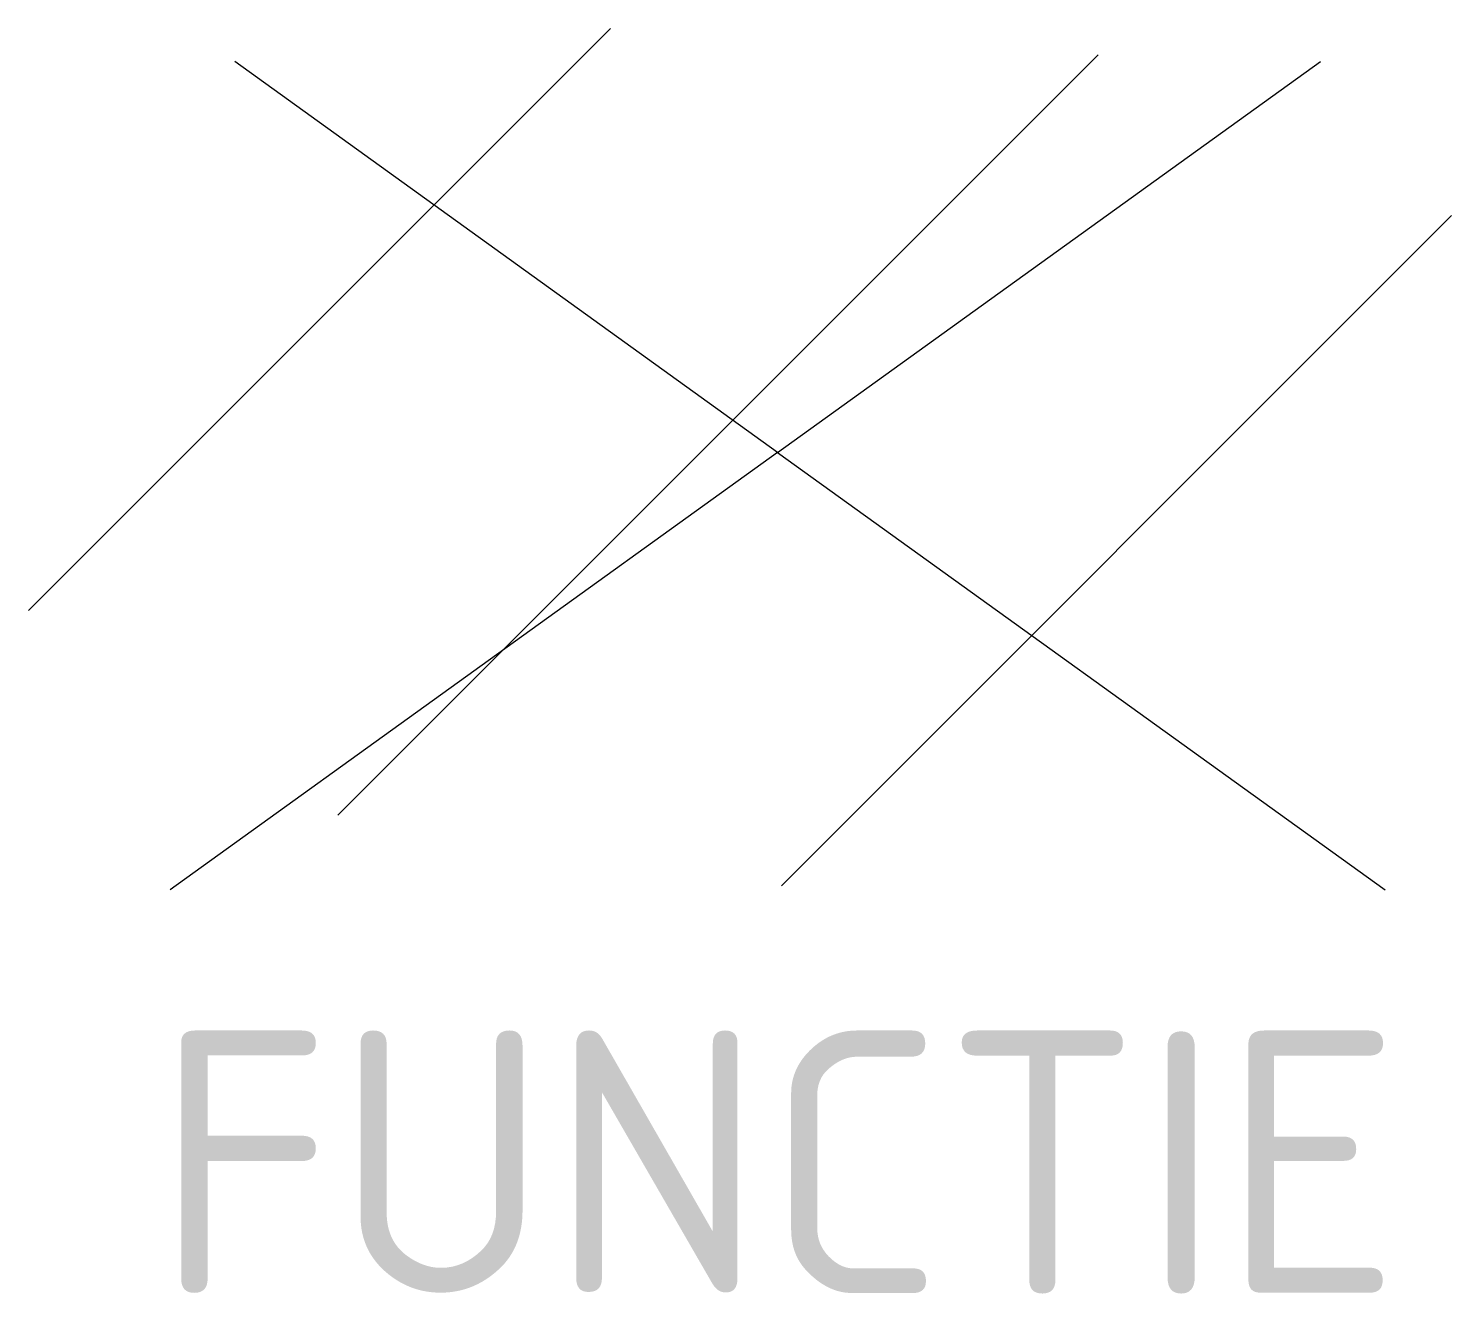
# Model space of a CAD drawing. Extents: x -5.14 to 4.63, y -5.78 to 2.91.
import ezdxf
from ezdxf.enums import TextEntityAlignment as Align

# ---------------------------------------------------------------- set-up
doc = ezdxf.new("R2010")
doc.units = 0
doc.styles.add('NLCS-ISO', font='NLCS-ISO.ttf')

msp = doc.modelspace()

# ---------------------------------------------------------------- linework, layer by layer
for p, q in [((-5.1439, -1.0857), (-1.1482, 2.91)), ((0, 0), (-3.7279, 2.6839)), ((-3.0197, -2.4913), (2.2005, 2.7289)), ((0, 0), (3.7279, 2.6839)), ((0.0265, -2.975), (4.6272, 1.6257)), ((0, 0), (-4.1718, -3.0035)), ((0, 0), (4.1718, -3.0035))]:
    msp.add_line(p, q)

# ---------------------------------------------------------------- texts
at = {"style": 'NLCS-ISO', "flags": 1}
msp.add_attdef('FUNCTIE', text='', height=1.8, dxfattribs=at).set_placement((0, -3.975), align=Align.TOP_CENTER)

doc.saveas('drawing.dxf')
